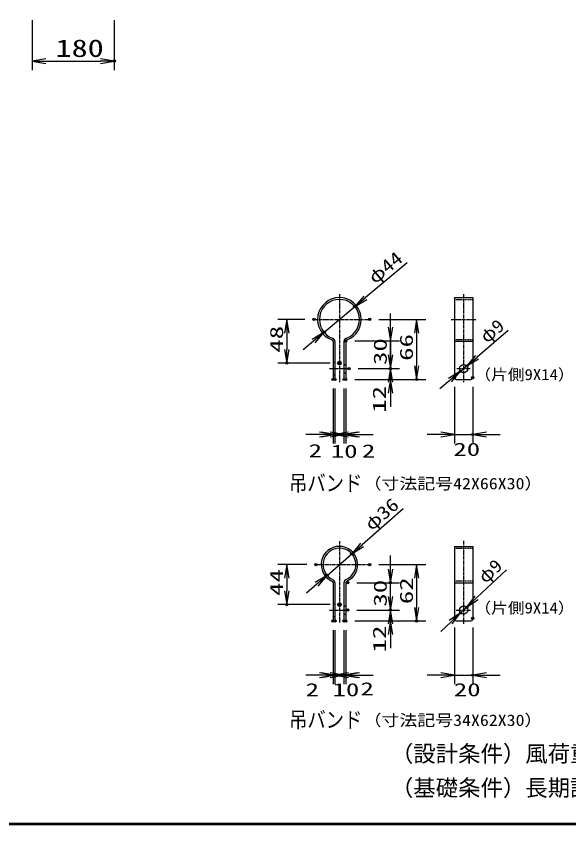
# Model space of a CAD drawing. Units: millimetres, scale not verified. Extents: x -2950 to 2950, y -2100 to 2100.
# Drawn here: x -888 to 326, y -1950 to -173 of the extents above; entities that cross this region are included whole.
import ezdxf
from ezdxf.enums import TextEntityAlignment as Align

# ---------------------------------------------------------------- set-up
doc = ezdxf.new("R2010")
doc.units = ezdxf.units.MM
doc.header["$LTSCALE"] = 10
doc.header["$PDMODE"] = 32
doc.header["$PDSIZE"] = 5
doc.linetypes.add('USER1', pattern=[1.125, 0.75, -0.125, 0.125, -0.125])
doc.linetypes.add('USER4', pattern=[0.375, 0.25, -0.125])
for name, color, linetype, lineweight in [('0-1_1', 7, 'Continuous', 25), ('0-2_0', 7, 'Continuous', 25), ('0-4_EXTCNT-L', 2, 'Continuous', 25), ('0-6_WAKU', 7, 'Continuous', 25), ('0-9_D-TTL-TXT', 2, 'Continuous', 25)]:
    doc.layers.add(name, color=color, linetype=linetype, lineweight=lineweight)
doc.layers.add('0-5_DEFPOINTS', color=7, linetype='Continuous')
doc.styles.add('ＭＳ ゴシック', font='')
doc.styles.get('ＭＳ ゴシック').set_extended_font_data('MS Gothic')

# ---------------------------------------------------------------- blocks, each defined once
blk = doc.blocks.new('DARROWS')
at = {"layer": '0-2_0', "color": 2}
blk.add_line((0, 0), (-9.991, 0), dxfattribs=at)
blk.add_lwpolyline([(-10, -1.667), (0, 0), (-10, 1.667)], dxfattribs=at)

msp = doc.modelspace()

# ---------------------------------------------------------------- linework, layer by layer
at = {"layer": '0-2_0', "color": 4, "linetype": 'USER1'}
for p, q in [((-178.3, -783.54), (-178.3, -977.56)), ((94.5, -783.54), (94.5, -977.01)), ((-234.14, -839.38), (-111.73, -839.38)), ((67.21, -839.38), (121.27, -839.38)), ((-199.9, -947.38), (-157.18, -947.38)), ((79.29, -947.38), (109.72, -947.38)), ((-178.3, -1326.59), (-178.3, -1506.51)), ((94.5, -1325.72), (94.5, -1508.48)), ((-229.76, -1378.06), (-112.04, -1378.06)), ((-199.87, -1478.06), (-159.87, -1478.06)), ((78.5, -1478.06), (110.5, -1478.06))]:
    msp.add_line(p, q, dxfattribs=at)
at = {"layer": '0-2_0'}
for p, q in [((74.5, -791.38), (114.5, -791.38)), ((74.5, -791.38), (74.5, -967.38)), ((114.5, -791.38), (114.5, -967.38)), ((-192.3, -888.17), (-192.3, -971.38)), ((-188.3, -888.17), (-188.3, -971.38)), ((-168.3, -888.17), (-168.3, -971.38)), ((-164.3, -888.17), (-164.3, -971.38)), ((74.5, -887.38), (114.5, -887.38)), ((-192.3, -933.38), (-188.3, -933.38)), ((-168.3, -938.38), (-164.3, -938.38)), ((-168.3, -956.38), (-164.3, -956.38)), ((-192.3, -961.38), (-188.3, -961.38)), ((-192.3, -971.38), (-188.3, -971.38)), ((-168.3, -971.38), (-164.3, -971.38)), ((78.5, -971.38), (110.5, -971.38)), ((74.5, -1338.06), (74.5, -1498.06)), ((74.5, -1338.06), (114.5, -1338.06)), ((114.5, -1338.06), (114.5, -1498.06)), ((-192.3, -1418.21), (-192.3, -1502.06)), ((-188.3, -1418.21), (-188.3, -1502.06)), ((-168.3, -1418.21), (-168.3, -1502.06)), ((-164.3, -1418.21), (-164.3, -1502.06)), ((74.5, -1418.06), (114.5, -1418.06)), ((-192.3, -1464.06), (-188.3, -1464.06)), ((-168.3, -1469.06), (-164.3, -1469.06)), ((-192.3, -1492.06), (-188.3, -1492.06)), ((-168.3, -1487.06), (-164.3, -1487.06)), ((-192.3, -1502.06), (-188.3, -1502.06)), ((-168.3, -1502.06), (-164.3, -1502.06)), ((74.5, -1496.34), (74.5, -1498.06)), ((78.5, -1502.06), (110.5, -1502.06))]:
    msp.add_line(p, q, dxfattribs=at)
at = {"layer": '0-2_0', "linetype": 'USER4'}
for p, q in [((74.5, -795.38), (114.5, -795.38)), ((74.5, -883.38), (114.5, -883.38)), ((74.5, -1342.06), (114.5, -1342.06)), ((74.5, -1414.06), (114.5, -1414.06))]:
    msp.add_line(p, q, dxfattribs=at)
at = {"layer": '0-2_0'}
for centre in [(94.5, -947.38), (94.5, -1478.06)]:
    msp.add_circle(centre, 9, dxfattribs=at)
for centre, radius, start, end in [((-178.3, -839.38), 48, 290.25225, 249.74775), ((-178.3, -839.38), 44, 290.25225, 249.74775), ((-196.3, -888.17), 4, 0, 69.74775), ((-196.3, -888.17), 8, 0, 69.74775), ((-160.3, -888.17), 8, 110.25225, 180), ((-160.3, -888.17), 4, 110.25225, 180), ((78.5, -967.38), 4, 180, 270), ((110.5, -967.38), 4, 270, 0), ((-178.3, -1378.06), 40, 294.14774, 245.85226), ((-178.3, -1378.06), 36, 294.14774, 245.85226), ((-196.3, -1418.21), 4, 0, 65.85226), ((-196.3, -1418.21), 8, 0, 65.85226), ((-160.3, -1418.21), 8, 114.14774, 180), ((-160.3, -1418.21), 4, 114.14774, 180), ((78.5, -1498.06), 4, 180, 270), ((110.5, -1498.06), 4, 270, 0)]:
    msp.add_arc(centre, radius, start, end, dxfattribs=at)
at = {"layer": '0-4_EXTCNT-L', "color": 1}
for p, q in [((-853.1, -181.65), (-853.1, -291.65)), ((-673.1, -181.65), (-673.1, -291.65)), ((-254.14, -839.38), (-313.9, -839.38)), ((-91.73, -839.38), (11.33, -839.38)), ((-144.3, -886.66), (-46.18, -886.66)), ((-198.3, -935.38), (-313.9, -935.38)), ((-137.18, -947.38), (-46.18, -947.38)), ((-137.18, -947.38), (-46.18, -947.38)), ((-144.3, -971.38), (11.33, -971.38)), ((-144.3, -971.38), (-46.18, -971.38)), ((-192.3, -991.38), (-192.3, -1112.18)), ((-188.3, -991.38), (-188.3, -1112.18)), ((-188.3, -991.38), (-188.3, -1112.18)), ((-168.3, -991.38), (-168.3, -1112.18)), ((-168.3, -991.38), (-168.3, -1112.18)), ((-164.3, -991.38), (-164.3, -1112.18)), ((74.5, -987.38), (74.5, -1112.18)), ((114.5, -987.38), (114.5, -1112.18)), ((-249.76, -1378.06), (-313.9, -1378.06)), ((-92.04, -1378.06), (11.33, -1378.06)), ((-139.87, -1418.06), (-46.18, -1418.06)), ((-198.3, -1466.06), (-313.9, -1466.06)), ((-139.87, -1478.06), (-46.18, -1478.06)), ((-139.87, -1478.06), (-46.18, -1478.06)), ((-144.3, -1502.06), (-46.18, -1502.06)), ((-144.3, -1502.06), (11.33, -1502.06)), ((-192.3, -1522.06), (-192.3, -1641.07)), ((-188.3, -1522.06), (-188.3, -1641.07)), ((-188.3, -1522.06), (-188.3, -1641.07)), ((-168.3, -1522.06), (-168.3, -1641.07)), ((-168.3, -1522.06), (-168.3, -1641.07)), ((-164.3, -1522.06), (-164.3, -1641.07)), ((74.5, -1516.34), (74.5, -1641.07)), ((114.5, -1516.34), (114.5, -1641.07))]:
    msp.add_line(p, q, dxfattribs=at)
at = {"layer": '0-4_EXTCNT-L'}
for p, q in [((-823.1, -271.65), (-703.1, -271.65)), ((-29.75, -714.61), (-121.63, -791.79)), ((-211.99, -867.68), (-144.6, -811.08)), ((-66.18, -856.66), (-66.18, -826.66)), ((-293.9, -869.38), (-293.9, -905.38)), ((-8.67, -869.38), (-8.67, -941.38)), ((192.74, -863.78), (124.2, -922.11)), ((-234.96, -886.98), (-257.93, -906.28)), ((-66.18, -886.66), (-66.18, -947.38)), ((-66.18, -917.38), (-66.18, -887.38)), ((87.65, -953.22), (101.36, -941.55)), ((-66.18, -971.38), (-66.18, -947.38)), ((-66.18, -977.38), (-66.18, -1007.38)), ((64.8, -972.66), (41.96, -992.1)), ((-66.18, -1001.38), (-66.18, -1031.38)), ((-222.3, -1092.18), (-252.3, -1092.18)), ((-218.3, -1092.18), (-248.3, -1092.18)), ((-198.3, -1092.18), (-228.3, -1092.18)), ((-192.3, -1092.18), (-188.3, -1092.18)), ((-188.3, -1092.18), (-168.3, -1092.18)), ((-164.3, -1092.18), (-168.3, -1092.18)), ((-158.3, -1092.18), (-128.3, -1092.18)), ((-138.3, -1092.18), (-108.3, -1092.18)), ((-134.3, -1092.18), (-104.3, -1092.18)), ((44.5, -1092.18), (14.5, -1092.18)), ((74.5, -1092.18), (114.5, -1092.18)), ((144.5, -1092.18), (174.5, -1092.18)), ((-38.09, -1255.84), (-128.55, -1334.69)), ((-205.43, -1401.72), (-151.16, -1354.4)), ((-66.18, -1388.06), (-66.18, -1358.06)), ((188.43, -1389.63), (122.9, -1451.33)), ((-293.9, -1408.06), (-293.9, -1436.06)), ((-228.05, -1421.43), (-250.66, -1441.14)), ((-66.18, -1448.06), (-66.18, -1418.06)), ((-66.18, -1478.06), (-66.18, -1418.06)), ((-8.67, -1408.06), (-8.67, -1472.06)), ((87.95, -1484.23), (101.06, -1471.89)), ((-66.18, -1502.06), (-66.18, -1478.06)), ((-66.18, -1508.06), (-66.18, -1538.06)), ((66.11, -1504.79), (44.26, -1525.36)), ((-66.18, -1532.06), (-66.18, -1562.06)), ((-222.3, -1621.07), (-252.3, -1621.07)), ((-218.3, -1621.07), (-248.3, -1621.07)), ((-198.3, -1621.07), (-228.3, -1621.07)), ((-192.3, -1621.07), (-188.3, -1621.07)), ((-188.3, -1621.07), (-168.3, -1621.07)), ((-168.3, -1621.07), (-164.3, -1621.07)), ((-158.3, -1621.07), (-128.3, -1621.07)), ((-138.3, -1621.07), (-108.3, -1621.07)), ((-134.3, -1621.07), (-104.3, -1621.07)), ((44.5, -1621.07), (14.5, -1621.07)), ((74.5, -1621.07), (114.5, -1621.07)), ((144.5, -1621.07), (174.5, -1621.07))]:
    msp.add_line(p, q, dxfattribs=at)
at = {"layer": '0-4_EXTCNT-L', "color": 4}
for centre in [(-178.3, -935.38), (-178.3, -1466.06)]:
    msp.add_circle(centre, 4, dxfattribs=at)
at = {"layer": '0-5_DEFPOINTS'}
for p in [(-673.1, -271.65), (-144.6, -811.08), (-234.14, -839.38), (-111.73, -839.38), (-211.99, -867.68), (-164.3, -886.66), (-293.9, -935.38), (-178.3, -935.38), (101.36, -941.55), (-157.18, -947.38), (-66.18, -947.38), (87.65, -953.22), (-192.3, -971.38), (-188.3, -971.38), (-168.3, -971.38), (-164.3, -971.38), (-8.67, -971.38), (74.5, -967.38), (114.5, -967.38), (-188.3, -1092.18), (-168.3, -1092.18), (114.5, -1092.18), (-151.16, -1354.4), (-229.76, -1378.06), (-112.04, -1378.06), (-205.43, -1401.72), (-159.87, -1418.06), (-66.18, -1418.06), (-293.9, -1466.06), (-178.3, -1466.06), (101.06, -1471.89), (-159.87, -1478.06), (-66.18, -1478.06), (87.95, -1484.23), (-192.3, -1502.06), (-188.3, -1502.06), (-168.3, -1502.06), (-164.3, -1502.06), (-8.67, -1502.06), (74.5, -1496.34), (114.5, -1496.34), (-188.3, -1621.07), (-168.3, -1621.07), (-164.3, -1621.07), (114.5, -1621.07)]:
    msp.add_point(p, dxfattribs=at)
at = {"layer": '0-6_WAKU'}
msp.add_lwpolyline([(-2699.97, 1950), (2800.03, 1950), (2800.03, -1950), (-2699.97, -1950)], close=True, dxfattribs=at)
for points in [[(2798.7, 1948.67), (2798.7, -1948.67), (-2698.64, -1948.67)], [(2797.36, 1947.33), (2797.36, -1947.33), (-2697.3, -1947.33)]]:
    msp.add_lwpolyline(points, dxfattribs=at)

# ---------------------------------------------------------------- block references
at = {"layer": '0-4_EXTCNT-L', "xscale": 3, "yscale": 3}
for p, rotation in [((-853.1, -271.65), 180), ((-144.6, -811.08), 220.02931), ((-293.9, -839.38), 90), ((-8.67, -839.38), 90), ((-211.99, -867.68), 40.02931), ((-66.18, -886.66), 270), ((-293.9, -935.38), 270), ((-66.18, -947.38), 270), ((101.36, -941.55), 220.39959), ((-8.67, -971.38), 270), ((-66.18, -947.38), 90), ((87.65, -953.22), 40.39959), ((-66.18, -971.38), 90), ((-188.3, -1092.18), 180), ((-168.3, -1092.18), 180), ((-164.3, -1092.18), 180), ((114.5, -1092.18), 180), ((-151.16, -1354.4), 221.0801), ((-293.9, -1378.06), 90), ((-8.67, -1378.06), 90), ((-205.43, -1401.72), 41.0801), ((-66.18, -1418.06), 270), ((-293.9, -1466.06), 270), ((-66.18, -1478.06), 270), ((101.06, -1471.89), 223.27333), ((-8.67, -1502.06), 270), ((-66.18, -1478.06), 90), ((87.95, -1484.23), 43.27333), ((-66.18, -1502.06), 90), ((-188.3, -1621.07), 180), ((-168.3, -1621.07), 180), ((-164.3, -1621.07), 180), ((114.5, -1621.07), 180)]:
    msp.add_blockref('DARROWS', p, dxfattribs=dict(at, rotation=rotation))
for p in [(-673.1, -271.65), (-192.3, -1092.18), (-188.3, -1092.18), (-168.3, -1092.18), (74.5, -1092.18), (-192.3, -1621.07), (-188.3, -1621.07), (-168.3, -1621.07), (74.5, -1621.07)]:
    msp.add_blockref('DARROWS', p, dxfattribs=at)

# ---------------------------------------------------------------- texts
at = {"layer": '0-1_1', "color": 4, "style": 'ＭＳ ゴシック'}
for s, height, width, p in [('（片側9X14）', 24.48, 1.1, (118.21, -980.11)), ('（寸法記号42X66X30）', 25.07, 1.15, (-125.19, -1220.15)), ('（片側9X14）', 24.48, 1.1, (118.21, -1492.96)), ('（寸法記号34X62X30）', 25.07, 1.15, (-125.19, -1740.17))]:
    msp.add_text(s, height=height, dxfattribs=dict(at, width=width)).set_placement(p, align=Align.BOTTOM_LEFT)
at = {"layer": '0-1_1', "color": 4, "style": 'ＭＳ ゴシック', "width": 0.85}
for p in [(-289.18, -1226.69), (-289.18, -1746.7)]:
    msp.add_text('吊バンド', height=34.75, rotation=359.875, dxfattribs=at).set_placement(p, align=Align.BOTTOM_LEFT)
at = {"layer": '0-4_EXTCNT-L', "color": 3, "style": 'ＭＳ ゴシック'}
for s, height, width, p in [('180', 38.49, 1.35, (-802.1, -274.05)), ('2', 28.89, 1.5, (-246.02, -1150.94)), ('10', 28.89, 1.5, (-197.35, -1152.14)), ('2', 28.89, 1.5, (-128.9, -1151.54)), ('20', 28.89, 1.5, (71.92, -1147.96)), ('2', 28.89, 1.5, (-252.64, -1676.26)), ('10', 28.89, 1.5, (-193.54, -1676.17)), ('2', 28.89, 1.5, (-132.09, -1674.27)), ('20', 28.89, 1.5, (73.01, -1676.17))]:
    msp.add_text(s, height=height, dxfattribs=dict(at, width=width)).set_placement(p, align=Align.BOTTOM_LEFT)
for s, rotation, width, p in [('φ44', 40.029, 1.2, (-94.48, -769.7)), ('φ9', 40.4, 1.1, (151.21, -899.84)), ('48', 90, 1.5, (-293.34, -912.38)), ('30', 90, 1.5, (-65.62, -939.52)), ('66', 90, 1.5, (-8.12, -930.38)), ('12', 90, 1.5, (-67.68, -1044.46)), ('φ36', 41.08, 1.2, (-101.8, -1312.11)), ('φ9', 43.273, 1.1, (148.76, -1427.74)), ('44', 90, 1.5, (-293.34, -1447.06)), ('30', 90, 1.5, (-65.62, -1470.56)), ('62', 90, 1.5, (-8.12, -1465.06)), ('12', 90, 1.5, (-67.36, -1571.13))]:
    msp.add_text(s, height=28.89, rotation=rotation, dxfattribs=dict(at, width=width)).set_placement(p, align=Align.BOTTOM_LEFT)
at = {"layer": '0-9_D-TTL-TXT', "color": 7, "style": 'ＭＳ ゴシック'}
for s, p in [('（設計条件）風荷重：昭和57年改正 建築基準法・同施行令に基づく風圧力に準拠。', (-65.22, -1822.54)), ('（基礎条件）長期許容地耐力98kN/㎡の場合。', (-65.22, -1897.54))]:
    msp.add_text(s, height=36.08, dxfattribs=at).set_placement(p, align=Align.BOTTOM_LEFT)

doc.saveas('drawing.dxf')
